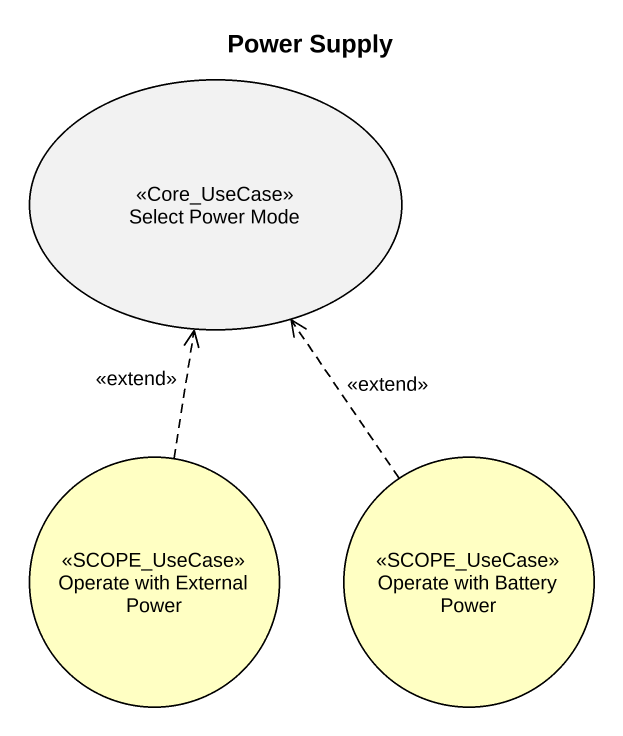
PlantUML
@startuml
title Power Supply
usecase "Select Power Mode" as Select_Power_Mode <<Core_UseCase>>
usecase "Operate with External Power" as Operate_with_External_Power <<SCOPE_UseCase>> #FFFFC3
usecase "Operate with Battery Power" as Operate_with_Battery_Power <<SCOPE_UseCase>> #FFFFC3
Operate_with_External_Power .up.> Select_Power_Mode : <<extend>>
Operate_with_Battery_Power .up.> Select_Power_Mode : <<extend>>
@enduml
